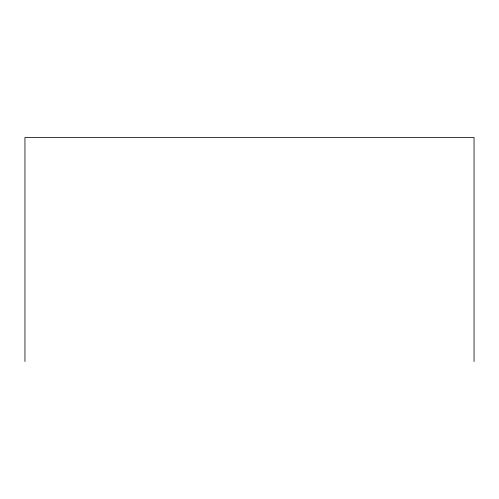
<?xml version="1.0" encoding="UTF-8"?>
<svg xmlns="http://www.w3.org/2000/svg" width="499" height="499" viewBox="0 0 499 499"><rect width="100%" height="100%" fill="white"/><g stroke="black" fill="none" stroke-linecap="round" stroke-linejoin="round"><path stroke-width="0.75" d="M474.05 361.507L474.05 137.493L24.95 137.493L24.95 361.507"/></g></svg>
